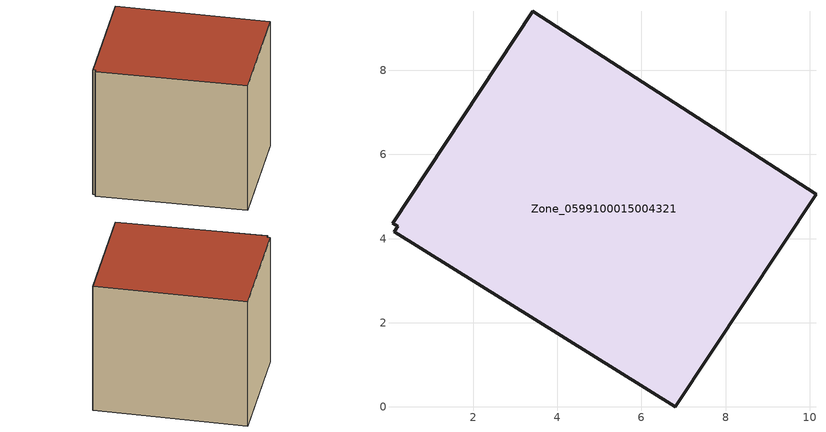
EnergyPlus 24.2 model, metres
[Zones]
Zone_0599100015004321
 floor ground (C_G): 0.21,4.29 0.08,4.37 3.42,9.41 10.15,5.06 6.81,0 0.12,4.16 z0.92
 wall outside (C_F): 6.81,0 10.15,5.06 3.42,9.41 0.08,4.37 0.21,4.29 0.12,4.16 6.81,0 z0.92:8.5
 roof outside (C_R): 0.08,4.37 0.21,4.29 0.12,4.16 6.81,0 10.15,5.06 3.42,9.41 z8.5
[BUILDING]
Pand.0599100015004321: North Axis=0; Terrain=City; Loads Convergence Tolerance Value=0.04; Temperature Convergence Tolerance Value=0.4; Solar Distribution=FullExterior; Maximum Number of Warmup Days=25; Minimum Number of Warmup Days=1
[Site:Location]
Rotterdam.The.Hague.AP_ZH_NLD Design_Conditions: Latitude=51.96; Longitude=4.45; Time Zone=1; Elevation=-4.5
[SITE:GROUNDTEMPERATURE:BUILDINGSURFACE]
18, 18, 18, 18, 18, 18, 18, 18, 18, 18, 18, 18
[MATERIAL] Thermal Absorptance=0.9; Solar Absorptance=0.7; Visible Absorptance=0.7
Name | Roughness | Thickness | Conductivity | Density | Specific Heat
G.TI.1965-1974 | MediumSmooth | 0.15 | 0.882353 | 540 | 1210
F.TI.1965-1974 | Rough | 0.3 | 0.697674 | 1920 | 840
R.TI.1965-1974 | MediumRough | 0.2 | 0.232558 | 1500 | 1000
[CONSTRUCTION]
C_G: G.TI.1965-1974
C_F: F.TI.1965-1974
C_R: R.TI.1965-1974
[ZONE]
Zone_0599100015004321: Type=1; Multiplier=1; Ceiling Height=Autocalculate; Volume=Autocalculate; Floor Area=autocalculate; Part of Total Floor Area=Yes
[ZONEINFILTRATION:DESIGNFLOWRATE]
Infil_Zone_0599100015004321: Zone or ZoneList or Space or SpaceList=Zone_0599100015004321; Schedule=AlwaysOn; Design Flow Rate Calculation Method=Flow/Area; Flow Rate per Floor Area=0.003; Constant Term Coefficient=1; Temperature Term Coefficient=0; Velocity Term Coefficient=0; Velocity Squared Term Coefficient=0
[HVACTEMPLATE:ZONE:IDEALLOADSAIRSYSTEM]
Zone_0599100015004321: Maximum Heating Supply Air Temperature=50; Minimum Cooling Supply Air Temperature=13; Maximum Heating Supply Air Humidity Ratio=0.0156; Minimum Cooling Supply Air Humidity Ratio=0.0077; Heating Limit=NoLimit; Cooling Limit=NoLimit; Dehumidification Control Type=ConstantSensibleHeatRatio; Cooling Sensible Heat Ratio=0.7; Dehumidification Setpoint=60; Humidification Control Type=None; Humidification Setpoint=30; Outdoor Air Method=None; Outdoor Air Flow Rate per Person=0.00944; Outdoor Air Flow Rate per Zone Floor Area=0; Outdoor Air Flow Rate per Zone=0; Demand Controlled Ventilation Type=None; Outdoor Air Economizer Type=NoEconomizer; Heat Recovery Type=None; Sensible Heat Recovery Effectiveness=0.7; Latent Heat Recovery Effectiveness=0.65
[ZONECONTROL:THERMOSTAT]
ThermostatControl_Zone_0599100015004321: Zone or ZoneList=Zone_0599100015004321; Control Type Schedule=DualSetpointControlType; Control 1=Thermostat_Zone_0599100015004321; Temperature Difference Between Cutout And Setpoint=0
[THERMOSTATSETPOINT:DUALSETPOINT]
Thermostat_Zone_0599100015004321: Heating Setpoint Temperature Schedule=HeatingSetpoint_Zone_0599100015004321; Cooling Setpoint Temperature Schedule=CoolingSetpoint_Zone_0599100015004321
[SCHEDULE:COMPACT]
HeatingSetpoint_Zone_0599100015004321: Through: 12/31, For: AllDays, Until: 24:00, 21
CoolingSetpoint_Zone_0599100015004321: Through: 12/31, For: AllDays, Until: 24:00, 24
DualSetpointControlType: Through: 12/31, For: AllDays, Until: 24:00, 4
AlwaysOn: Through: 12/31, For: AllDays, Until: 24:00, 1
